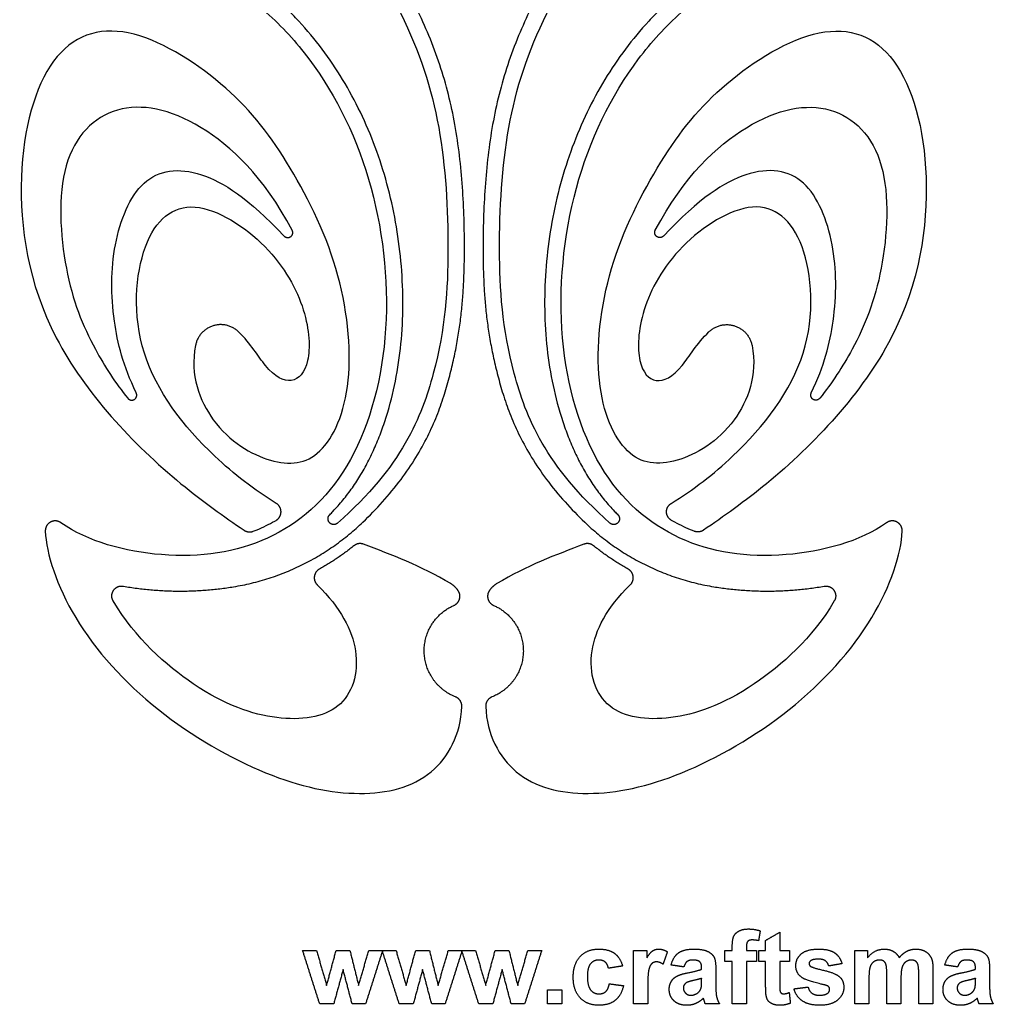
# Model space of a CAD drawing. Header units: millimetres. Extents: x -135 to 7155, y -215 to 2165.
# Drawn here: x -59 to 6.7, y -138.8 to -72.2 of the extents above; entities that cross this region are included whole.
import ezdxf

# ---------------------------------------------------------------- set-up
doc = ezdxf.new("R2010")
doc.units = ezdxf.units.MM
doc.header["$MEASUREMENT"] = 0
doc.layers.add('Default', color=18, linetype='Continuous')

msp = doc.modelspace()

# ---------------------------------------------------------------- linework, layer by layer
at = {"layer": 'Default', "color": 5}
for points, knots in [([(-36.644, -66.818), (-35.318, -68.131), (-32.572, -72.7), (-30.405, -79.326), (-29.943, -87.921), (-30.425, -95.421), (-33.206, -102.419), (-37.56, -106.249)], [11308.987206, 11308.987206, 11308.987206, 11308.987206, 11323.971634, 11345.473011, 11366.974389, 11388.475767, 11408.466599, 11408.466599, 11408.466599, 11408.466599]), ([(-19.162, -106.249), (-23.517, -102.419), (-26.297, -95.421), (-26.78, -87.921), (-26.317, -79.326), (-24.15, -72.7), (-21.404, -68.131), (-20.079, -66.818)], [11039.875134, 11039.875134, 11039.875134, 11039.875134, 11059.865966, 11081.367344, 11102.868721, 11124.370099, 11139.354526, 11139.354526, 11139.354526, 11139.354526]), ([(-38.09, -105.683), (-38.015, -105.609), (-37.704, -105.29), (-37.177, -104.695), (-36.544, -103.86), (-35.96, -102.956), (-35.429, -101.987), (-34.951, -100.957), (-34.526, -99.873), (-34.027, -98.346), (-33.546, -96.331), (-33.207, -93.807), (-33.108, -91.196), (-33.243, -88.549), (-33.602, -85.914), (-34.18, -83.336), (-34.974, -80.854), (-35.976, -78.496), (-37.175, -76.278), (-38.564, -74.213), (-39.879, -72.627), (-41.036, -71.46), (-41.961, -70.64), (-42.814, -69.982), (-43.364, -69.607), (-43.576, -69.469)], [11411.152334, 11411.152334, 11411.152334, 11411.152334, 11411.861203, 11414.157173, 11416.508394, 11418.924814, 11421.410164, 11423.961679, 11426.578526, 11429.258489, 11434.793789, 11440.532645, 11446.422033, 11452.39665, 11458.393733, 11464.34809, 11470.203207, 11475.953014, 11481.609919, 11487.187804, 11492.723266, 11495.49012, 11498.26406, 11501.053235, 11502.756083, 11502.756083, 11502.756083, 11502.756083]), ([(-13.147, -69.469), (-13.358, -69.607), (-13.908, -69.982), (-14.762, -70.64), (-15.686, -71.46), (-16.843, -72.627), (-18.158, -74.213), (-19.548, -76.278), (-20.746, -78.496), (-21.748, -80.854), (-22.542, -83.336), (-23.12, -85.914), (-23.479, -88.549), (-23.614, -91.196), (-23.516, -93.807), (-23.176, -96.331), (-22.696, -98.346), (-22.196, -99.873), (-21.772, -100.957), (-21.293, -101.987), (-20.762, -102.956), (-20.178, -103.86), (-19.545, -104.695), (-19.019, -105.29), (-18.707, -105.609), (-18.633, -105.683)], [10945.58565, 10945.58565, 10945.58565, 10945.58565, 10947.288498, 10950.077673, 10952.851612, 10955.618467, 10961.153929, 10966.731814, 10972.388719, 10978.138525, 10983.993643, 10989.948, 10995.945083, 11001.9197, 11007.809087, 11013.547944, 11019.083244, 11021.763207, 11024.380054, 11026.931569, 11029.416918, 11031.833339, 11034.18456, 11036.480529, 11037.189399, 11037.189399, 11037.189399, 11037.189399]), ([(-42.37, -71.769), (-41.303, -72.695), (-38.264, -76.063), (-34.748, -83.325), (-33.734, -93.983), (-36.46, -103.121), (-42.015, -107.864), (-48.928, -108.935), (-54.473, -107.505), (-56.233, -106.227)], [11558.618447, 11558.618447, 11558.618447, 11558.618447, 11567.866254, 11588.116314, 11608.366374, 11628.616434, 11648.866494, 11669.116555, 11687.276936, 11687.276936, 11687.276936, 11687.276936]), ([(-35.851, -106.188), (-35.394, -105.749), (-34.492, -104.822), (-33.287, -103.363), (-32.27, -101.873), (-31.469, -100.43), (-30.852, -99.043), (-30.383, -97.721), (-30.022, -96.466), (-29.73, -95.273), (-29.496, -94.127), (-29.316, -93.018), (-29.181, -91.937), (-29.088, -90.879), (-29.009, -89.493), (-28.98, -87.76), (-29.007, -85.665), (-29.11, -83.549), (-29.306, -81.431), (-29.611, -79.34), (-30.049, -77.291), (-30.635, -75.28), (-31.358, -73.343), (-31.924, -72.091), (-32.217, -71.491)], [10300.05619, 10300.05619, 10300.05619, 10300.05619, 10304.334773, 10308.774756, 10312.806167, 10316.494377, 10319.891365, 10323.035916, 10325.954739, 10328.697952, 10331.318744, 10333.838968, 10336.279779, 10338.66134, 10341.003083, 10345.642615, 10350.35062, 10355.135387, 10359.934986, 10364.694881, 10369.382988, 10374.058945, 10378.813739, 10383.320091, 10383.320091, 10383.320091, 10383.320091]), ([(-24.506, -71.491), (-24.798, -72.091), (-25.365, -73.343), (-26.088, -75.28), (-26.673, -77.291), (-27.111, -79.34), (-27.417, -81.431), (-27.612, -83.549), (-27.715, -85.665), (-27.743, -87.76), (-27.713, -89.493), (-27.635, -90.879), (-27.541, -91.937), (-27.407, -93.018), (-27.226, -94.127), (-26.993, -95.273), (-26.7, -96.466), (-26.34, -97.721), (-25.87, -99.043), (-25.253, -100.43), (-24.453, -101.873), (-23.435, -103.363), (-22.23, -104.822), (-21.328, -105.749), (-20.871, -106.188)], [10413.790435, 10413.790435, 10413.790435, 10413.790435, 10418.296787, 10423.051581, 10427.727537, 10432.415645, 10437.17554, 10441.975139, 10446.759906, 10451.467911, 10456.107443, 10458.449186, 10460.830747, 10463.271558, 10465.791782, 10468.412574, 10471.155787, 10474.07461, 10477.219161, 10480.616148, 10484.304359, 10488.33577, 10492.775753, 10497.054336, 10497.054336, 10497.054336, 10497.054336]), ([(-0.489, -106.227), (-2.249, -107.505), (-7.795, -108.935), (-14.708, -107.864), (-20.262, -103.121), (-22.988, -93.983), (-21.974, -83.325), (-18.458, -76.063), (-15.419, -72.695), (-14.352, -71.769)], [10761.064796, 10761.064796, 10761.064796, 10761.064796, 10779.225178, 10799.475238, 10819.725299, 10839.975359, 10860.225419, 10880.475479, 10889.723285, 10889.723285, 10889.723285, 10889.723285]), ([(-47.151, -94.249), (-47.541, -96.253), (-46.097, -100.037), (-41.918, -102.483), (-38.559, -102.156), (-36.331, -97.138), (-37.187, -88.916), (-40.961, -81.469), (-44.939, -76.456), (-51.998, -72.107), (-57.198, -73.954), (-59.579, -82.373), (-57.904, -93.895), (-49.892, -102.522), (-45.217, -105.807), (-43.871, -106.73)], [2119.818262, 2119.818262, 2119.818262, 2119.818262, 2134.420487, 2151.617022, 2168.813557, 2186.010093, 2203.206628, 2220.403163, 2237.599698, 2254.796234, 2271.992769, 2289.189304, 2306.38584, 2323.582375, 2331.338871, 2331.338871, 2331.338871, 2331.338871]), ([(-9.571, -94.249), (-9.181, -96.253), (-10.625, -100.037), (-14.804, -102.483), (-18.164, -102.156), (-20.391, -97.138), (-19.536, -88.916), (-15.761, -81.469), (-11.784, -76.456), (-4.724, -72.107), (0.476, -73.954), (2.856, -82.373), (1.181, -93.895), (-6.83, -102.522), (-11.505, -105.807), (-12.851, -106.73)], [2119.818262, 2119.818262, 2119.818262, 2119.818262, 2134.420487, 2151.617022, 2168.813557, 2186.010093, 2203.206628, 2220.403163, 2237.599698, 2254.796234, 2271.992769, 2289.189304, 2306.38584, 2323.582375, 2331.338871, 2331.338871, 2331.338871, 2331.338871]), ([(-40.621, -86.464), (-42.558, -82.825), (-47.058, -78.607), (-52.731, -77.524), (-56.606, -81.394), (-56.135, -89.549), (-54.268, -94.161), (-52.548, -96.797), (-51.724, -97.818)], [791.21049, 791.21049, 791.21049, 791.21049, 806.450493, 822.442056, 838.43362, 854.425183, 870.416746, 882.198393, 882.198393, 882.198393, 882.198393]), ([(-16.102, -86.464), (-14.164, -82.825), (-9.664, -78.607), (-3.991, -77.524), (-0.116, -81.394), (-0.588, -89.549), (-2.455, -94.161), (-4.175, -96.797), (-4.998, -97.818)], [791.21049, 791.21049, 791.21049, 791.21049, 806.450496, 822.442059, 838.433621, 854.425184, 870.416747, 882.198393, 882.198393, 882.198393, 882.198393]), ([(-51.153, -97.458), (-52.03, -95.622), (-52.867, -92.354), (-52.881, -87.368), (-50.964, -82.588), (-47.066, -82.031), (-43.603, -84.294), (-41.167, -86.858)], [726.450929, 726.450929, 726.450929, 726.450929, 737.68658, 750.728665, 763.770749, 776.812834, 789.0158, 789.0158, 789.0158, 789.0158]), ([(-5.57, -97.458), (-4.692, -95.622), (-3.855, -92.354), (-3.841, -87.368), (-5.758, -82.588), (-9.656, -82.031), (-13.12, -84.294), (-15.555, -86.858)], [726.450929, 726.450929, 726.450929, 726.450929, 737.686578, 750.728663, 763.770748, 776.812833, 789.0158, 789.0158, 789.0158, 789.0158]), ([(-41.693, -104.917), (-43.181, -103.999), (-46.892, -101.156), (-51.61, -94.948), (-51.012, -86.688), (-47.526, -83.836), (-41.955, -87.396), (-39.478, -92.002), (-39.364, -95.656), (-40.582, -96.984), (-42.245, -96.173), (-43.41, -94.13), (-44.241, -93.33)], [1986.873419, 1986.873419, 1986.873419, 1986.873419, 1994.832791, 2008.163255, 2021.493719, 2034.824182, 2048.154646, 2061.485109, 2074.815573, 2088.146037, 2101.4765, 2111.438803, 2111.438803, 2111.438803, 2111.438803]), ([(-15.03, -104.917), (-13.541, -103.999), (-9.831, -101.156), (-5.113, -94.948), (-5.711, -86.688), (-9.197, -83.836), (-14.767, -87.396), (-17.244, -92.002), (-17.358, -95.656), (-16.14, -96.984), (-14.477, -96.173), (-13.313, -94.13), (-12.482, -93.33)], [1986.873419, 1986.873419, 1986.873419, 1986.873419, 1994.832791, 2008.163255, 2021.493719, 2034.824182, 2048.154646, 2061.485109, 2074.815573, 2088.146037, 2101.4765, 2111.438803, 2111.438803, 2111.438803, 2111.438803]), ([(-43.252, -106.801), (-43.165, -106.767), (-42.872, -106.649), (-42.383, -106.427), (-41.961, -106.206), (-41.739, -106.08), (-41.71, -106.064)], [2332.797434, 2332.797434, 2332.797434, 2332.797434, 2333.429718, 2334.923951, 2336.418497, 2336.643141, 2336.643141, 2336.643141, 2336.643141]), ([(-13.47, -106.801), (-13.558, -106.767), (-13.85, -106.649), (-14.339, -106.427), (-14.761, -106.206), (-14.983, -106.08), (-15.012, -106.064)], [2332.797434, 2332.797434, 2332.797434, 2332.797434, 2333.429718, 2334.923951, 2336.418497, 2336.643141, 2336.643141, 2336.643141, 2336.643141]), ([(-57.292, -106.79), (-57.238, -108.301), (-55.785, -112.779), (-49.979, -119.177), (-42.164, -123.639), (-35.885, -124.931), (-30.957, -123.731), (-29.24, -120.534), (-29.17, -118.634)], [10039.397359, 10039.397359, 10039.397359, 10039.397359, 10054.744492, 10070.718455, 10086.692419, 10102.666383, 10118.640347, 10133.322739, 10133.322739, 10133.322739, 10133.322739]), ([(-27.553, -118.634), (-27.482, -120.534), (-25.766, -123.731), (-20.837, -124.931), (-14.558, -123.639), (-6.743, -119.177), (-0.937, -112.779), (0.515, -108.301), (0.569, -106.79)], [10663.787786, 10663.787786, 10663.787786, 10663.787786, 10678.470179, 10694.444143, 10710.418107, 10726.392071, 10742.366034, 10757.713167, 10757.713167, 10757.713167, 10757.713167]), ([(-38.928, -110.421), (-37.33, -111.971), (-35.711, -115.21), (-37.023, -119.196), (-41.508, -119.789), (-46.663, -118.054), (-51.219, -114.022), (-52.708, -111.508)], [10176.281035, 10176.281035, 10176.281035, 10176.281035, 10191.447459, 10208.643995, 10225.840531, 10243.037067, 10257.553324, 10257.553324, 10257.553324, 10257.553324]), ([(-4.014, -111.508), (-5.503, -114.022), (-10.059, -118.054), (-15.215, -119.789), (-19.699, -119.196), (-21.012, -115.21), (-19.393, -111.971), (-17.794, -110.421)], [10539.557202, 10539.557202, 10539.557202, 10539.557202, 10554.073459, 10571.269995, 10588.466531, 10605.663067, 10620.829491, 10620.829491, 10620.829491, 10620.829491])]:
    msp.add_open_spline(points, degree=3, knots=knots, dxfattribs=at)
for points, weights, knots in [([(-41.167, -86.858), (-40.963, -87.073), (-40.722, -86.899), (-40.481, -86.726), (-40.621, -86.464)], [1, 0.753290878104, 1, 0.753290878104, 1], [789.0158, 789.0158, 789.0158, 790.113145, 790.113145, 791.21049, 791.21049, 791.21049]), ([(-15.555, -86.858), (-15.76, -87.073), (-16, -86.899), (-16.241, -86.726), (-16.102, -86.464)], [1, 0.753290878104, 1, 0.753290878104, 1], [789.0158, 789.0158, 789.0158, 790.113145, 790.113145, 791.21049, 791.21049, 791.21049]), ([(-44.241, -93.33), (-44.984, -92.613), (-45.969, -92.924), (-46.954, -93.235), (-47.151, -94.249)], [1, 0.859560784776, 1, 0.859560784776, 1], [2111.438803, 2111.438803, 2111.438803, 2115.628532, 2115.628532, 2119.818262, 2119.818262, 2119.818262]), ([(-12.482, -93.33), (-11.738, -92.613), (-10.753, -92.924), (-9.768, -93.235), (-9.571, -94.249)], [1, 0.859560784776, 1, 0.859560784776, 1], [2111.438803, 2111.438803, 2111.438803, 2115.628532, 2115.628532, 2119.818262, 2119.818262, 2119.818262]), ([(-51.724, -97.818), (-51.534, -98.054), (-51.278, -97.893), (-51.022, -97.731), (-51.153, -97.458)], [1, 0.747056932444, 1, 0.747056932444, 1], [882.198393, 882.198393, 882.198393, 883.310153, 883.310153, 884.421912, 884.421912, 884.421912]), ([(-4.998, -97.818), (-5.188, -98.054), (-5.444, -97.893), (-5.7, -97.731), (-5.57, -97.458)], [1, 0.747056932443, 1, 0.747056932443, 1], [724.22741, 724.22741, 724.22741, 725.339169, 725.339169, 726.450929, 726.450929, 726.450929]), ([(-41.71, -106.064), (-41.382, -105.875), (-41.376, -105.496), (-41.37, -105.117), (-41.693, -104.917)], [1, 0.869393507149, 1, 0.869393507149, 1], [2336.643141, 2336.643141, 2336.643141, 2338.193609, 2338.193609, 2339.744078, 2339.744078, 2339.744078]), ([(-15.012, -106.064), (-15.341, -105.875), (-15.346, -105.496), (-15.352, -105.117), (-15.03, -104.917)], [1, 0.869393507149, 1, 0.869393507149, 1], [2336.643141, 2336.643141, 2336.643141, 2338.193609, 2338.193609, 2339.744078, 2339.744078, 2339.744078]), ([(-37.56, -106.249), (-37.842, -106.497), (-38.099, -106.223), (-38.356, -105.948), (-38.09, -105.683)], [1, 0.717989374006, 1, 0.717989374006, 1], [11408.466599, 11408.466599, 11408.466599, 11409.809466, 11409.809466, 11411.152334, 11411.152334, 11411.152334]), ([(-18.633, -105.683), (-18.366, -105.948), (-18.623, -106.223), (-18.88, -106.497), (-19.162, -106.249)], [1, 0.717989374006, 1, 0.717989374006, 1], [11037.189399, 11037.189399, 11037.189399, 11038.532266, 11038.532266, 11039.875134, 11039.875134, 11039.875134]), ([(-56.233, -106.227), (-56.57, -105.982), (-56.938, -106.178), (-57.306, -106.374), (-57.292, -106.79)], [1, 0.847995367018, 1, 0.847995367018, 1], [10036.045729, 10036.045729, 10036.045729, 10037.721544, 10037.721544, 10039.397359, 10039.397359, 10039.397359]), ([(0.569, -106.79), (0.584, -106.374), (0.216, -106.178), (-0.152, -105.982), (-0.489, -106.227)], [1, 0.847995367017, 1, 0.847995367017, 1], [10757.713167, 10757.713167, 10757.713167, 10759.388982, 10759.388982, 10761.064796, 10761.064796, 10761.064796]), ([(-38.791, -109.36), (-39.082, -109.524), (-39.126, -109.856), (-39.169, -110.188), (-38.928, -110.421)], [1, 0.893857160495, 1, 0.893857160495, 1], [10173.491511, 10173.491511, 10173.491511, 10174.886273, 10174.886273, 10176.281035, 10176.281035, 10176.281035]), ([(-17.794, -110.421), (-17.554, -110.188), (-17.597, -109.856), (-17.64, -109.524), (-17.932, -109.36)], [1, 0.893857160495, 1, 0.893857160495, 1], [10620.829491, 10620.829491, 10620.829491, 10622.224253, 10622.224253, 10623.619015, 10623.619015, 10623.619015]), ([(-52.708, -111.508), (-52.926, -111.14), (-52.683, -110.789), (-52.44, -110.437), (-52.02, -110.51)], [1, 0.842162006907, 1, 0.842162006907, 1], [10257.553324, 10257.553324, 10257.553324, 10259.261872, 10259.261872, 10260.97042, 10260.97042, 10260.97042]), ([(-4.703, -110.51), (-4.282, -110.437), (-4.039, -110.789), (-3.796, -111.14), (-4.014, -111.508)], [1, 0.842162006907, 1, 0.842162006907, 1], [10536.140106, 10536.140106, 10536.140106, 10537.848654, 10537.848654, 10539.557202, 10539.557202, 10539.557202]), ([(-29.697, -111.806), (-29.413, -111.683), (-29.324, -111.386), (-29.235, -111.09), (-29.404, -110.831)], [1, 0.907197093297, 1, 0.907197093297, 1], [10152.893437, 10152.893437, 10152.893437, 10154.196107, 10154.196107, 10155.498776, 10155.498776, 10155.498776]), ([(-27.319, -110.831), (-27.487, -111.09), (-27.398, -111.386), (-27.309, -111.683), (-27.026, -111.806)], [1, 0.907197093297, 1, 0.907197093297, 1], [10641.61175, 10641.61175, 10641.61175, 10642.914419, 10642.914419, 10644.217089, 10644.217089, 10644.217089]), ([(-29.591, -117.988), (-31.026, -117.421), (-31.527, -115.962), (-32.028, -114.502), (-31.243, -113.173)], [1, 0.908131172015, 1, 0.908131172015, 1], [10135.170391, 10135.170391, 10135.170391, 10141.67283, 10141.67283, 10148.175269, 10148.175269, 10148.175269]), ([(-25.479, -113.173), (-24.694, -114.502), (-25.195, -115.962), (-25.696, -117.421), (-27.131, -117.988)], [1, 0.908131172015, 1, 0.908131172015, 1], [10648.935257, 10648.935257, 10648.935257, 10655.437696, 10655.437696, 10661.940135, 10661.940135, 10661.940135])]:
    msp.add_rational_spline(points, weights, degree=2, knots=knots, dxfattribs=at)
for points, weights in [([(-44.575, -110.551), (-39.534, -109.728), (-35.851, -106.188)], [1, 0.954751752207, 1]), ([(-20.871, -106.188), (-17.189, -109.728), (-12.148, -110.551)], [1, 0.954751752207, 1]), ([(-43.871, -106.73), (-43.581, -106.929), (-43.252, -106.801)], [1, 0.884120705785, 1]), ([(-12.851, -106.73), (-13.142, -106.929), (-13.47, -106.801)], [1, 0.884120705785, 1]), ([(-36.451, -107.78), (-37.556, -108.667), (-38.791, -109.36)], [1, 0.996625216126, 1]), ([(-35.797, -107.677), (-36.154, -107.541), (-36.451, -107.78)], [1, 0.868079269454, 1]), ([(-20.271, -107.78), (-20.569, -107.541), (-20.925, -107.677)], [1, 0.868079269455, 1]), ([(-17.932, -109.36), (-19.167, -108.667), (-20.271, -107.78)], [1, 0.996625216126, 1]), ([(-52.02, -110.51), (-48.301, -111.158), (-44.575, -110.551)], [1, 0.986067982124, 1]), ([(-29.404, -110.831), (-29.604, -110.523), (-29.919, -110.336)], [1, 0.973864706887, 1]), ([(-26.803, -110.336), (-27.119, -110.523), (-27.319, -110.831)], [1, 0.973864706887, 1]), ([(-12.148, -110.551), (-8.422, -111.158), (-4.703, -110.51)], [1, 0.986067982124, 1]), ([(-31.243, -113.173), (-30.692, -112.239), (-29.697, -111.806)], [1, 0.951273178235, 1]), ([(-27.026, -111.806), (-26.031, -112.239), (-25.479, -113.173)], [1, 0.951273178235, 1]), ([(-29.17, -118.634), (-29.152, -118.162), (-29.591, -117.988)], [1, 0.816263265109, 1]), ([(-27.131, -117.988), (-27.57, -118.162), (-27.553, -118.634)], [1, 0.816263265109, 1])]:
    msp.add_rational_spline(points, weights, degree=2, dxfattribs=at)
for points, degree in [([(-29.919, -110.336), (-31.938, -109.136), (-33.913, -108.392), (-35.797, -107.677)], 3), ([(-20.925, -107.677), (-22.81, -108.392), (-24.784, -109.136), (-26.803, -110.336)], 3), ([(-10.809, -134.171), (-10.713, -133.948), (-10.457, -133.807)], 2), ([(-10.457, -133.807), (-10.201, -133.667), (-9.808, -133.667)], 2), ([(-9.808, -133.667), (-9.407, -133.667), (-9.021, -133.791)], 2), ([(-9.021, -133.791), (-9.075, -134.126), (-9.129, -134.462)], 2), ([(-10.904, -134.847), (-10.904, -134.394), (-10.809, -134.171)], 2), ([(-9.563, -134.408), (-9.769, -134.408), (-9.858, -134.503)], 2), ([(-9.129, -134.462), (-9.355, -134.408), (-9.563, -134.408)], 2), ([(-8.651, -134.439), (-8.173, -134.161), (-7.694, -133.883)], 2), ([(-8.651, -135.118), (-8.651, -134.778), (-8.651, -134.439)], 2), ([(-7.694, -133.883), (-7.694, -134.5), (-7.694, -135.118)], 2), ([(-38.763, -138.729), (-39.34, -136.923), (-39.916, -135.118)], 2), ([(-39.916, -135.118), (-39.448, -135.118), (-38.979, -135.118)], 2), ([(-38.979, -135.118), (-38.638, -136.301), (-38.296, -137.484)], 2), ([(-38.296, -137.484), (-37.975, -136.301), (-37.655, -135.118)], 2), ([(-37.655, -135.118), (-37.191, -135.118), (-36.727, -135.118)], 2), ([(-36.727, -135.118), (-36.431, -136.301), (-36.136, -137.484)], 2), ([(-36.136, -137.484), (-35.793, -136.301), (-35.45, -135.118)], 2), ([(-34.515, -135.118), (-35.091, -136.923), (-35.666, -138.729)], 2), ([(-35.45, -135.118), (-34.983, -135.118), (-34.515, -135.118)], 2), ([(-33.393, -138.729), (-33.969, -136.923), (-34.546, -135.118)], 2), ([(-34.546, -135.118), (-34.078, -135.118), (-33.609, -135.118)], 2), ([(-33.609, -135.118), (-33.267, -136.301), (-32.926, -137.484)], 2), ([(-32.926, -137.484), (-32.605, -136.301), (-32.284, -135.118)], 2), ([(-32.284, -135.118), (-31.821, -135.118), (-31.357, -135.118)], 2), ([(-31.357, -135.118), (-31.061, -136.301), (-30.765, -137.484)], 2), ([(-30.765, -137.484), (-30.423, -136.301), (-30.08, -135.118)], 2), ([(-29.145, -135.118), (-29.72, -136.923), (-30.296, -138.729)], 2), ([(-30.08, -135.118), (-29.612, -135.118), (-29.145, -135.118)], 2), ([(-28.022, -138.729), (-28.599, -136.923), (-29.176, -135.118)], 2), ([(-29.176, -135.118), (-28.707, -135.118), (-28.239, -135.118)], 2), ([(-28.239, -135.118), (-27.897, -136.301), (-27.555, -137.484)], 2), ([(-27.555, -137.484), (-27.235, -136.301), (-26.914, -135.118)], 2), ([(-26.914, -135.118), (-26.45, -135.118), (-25.987, -135.118)], 2), ([(-25.987, -135.118), (-25.691, -136.301), (-25.395, -137.484)], 2), ([(-25.395, -137.484), (-25.052, -136.301), (-24.71, -135.118)], 2), ([(-23.774, -135.118), (-24.35, -136.923), (-24.926, -138.729)], 2), ([(-24.71, -135.118), (-24.242, -135.118), (-23.774, -135.118)], 2), ([(-21.176, -135.526), (-20.707, -135.025), (-19.907, -135.025)], 2), ([(-19.907, -135.025), (-19.253, -135.025), (-18.867, -135.307)], 2), ([(-17.571, -138.729), (-17.571, -136.923), (-17.571, -135.118)], 2), ([(-17.571, -135.118), (-17.123, -135.118), (-16.676, -135.118)], 2), ([(-16.676, -135.118), (-16.676, -135.373), (-16.676, -135.627)], 2), ([(-16.676, -135.627), (-16.458, -135.266), (-16.284, -135.146)], 2), ([(-16.284, -135.146), (-16.11, -135.025), (-15.889, -135.025)], 2), ([(-15.889, -135.025), (-15.576, -135.025), (-15.287, -135.207)], 2), ([(-14.546, -135.29), (-14.196, -135.025), (-13.506, -135.025)], 2), ([(-13.506, -135.025), (-12.879, -135.025), (-12.572, -135.177)], 2), ([(-11.398, -135.118), (-11.151, -135.118), (-10.904, -135.118)], 2), ([(-11.398, -135.858), (-11.398, -135.488), (-11.398, -135.118)], 2), ([(-10.904, -135.118), (-10.904, -134.982), (-10.904, -134.847)], 2), ([(-9.858, -134.503), (-9.947, -134.598), (-9.947, -134.868)], 2), ([(-9.947, -134.868), (-9.947, -134.993), (-9.947, -135.118)], 2), ([(-9.947, -135.118), (-9.608, -135.118), (-9.268, -135.118)], 2), ([(-9.268, -135.118), (-9.268, -135.488), (-9.268, -135.858)], 2), ([(-9.114, -135.858), (-9.114, -135.488), (-9.114, -135.118)], 2), ([(-9.114, -135.118), (-8.883, -135.118), (-8.651, -135.118)], 2), ([(-7.694, -135.118), (-7.37, -135.118), (-7.046, -135.118)], 2), ([(-7.046, -135.118), (-7.046, -135.488), (-7.046, -135.858)], 2), ([(-6.243, -135.347), (-5.873, -135.025), (-5.094, -135.025)], 2), ([(-5.094, -135.025), (-4.353, -135.025), (-3.993, -135.275)], 2), ([(-2.633, -135.118), (-2.2, -135.118), (-1.768, -135.118)], 2), ([(-2.633, -138.729), (-2.633, -136.923), (-2.633, -135.118)], 2), ([(-1.768, -135.607), (-1.297, -135.025), (-0.645, -135.025)], 2), ([(-1.768, -135.118), (-1.768, -135.362), (-1.768, -135.607)], 2), ([(-0.645, -135.025), (-0.299, -135.025), (-0.045, -135.17)], 2), ([(0.883, -135.17), (1.157, -135.025), (1.468, -135.025)], 2), ([(1.468, -135.025), (1.864, -135.025), (2.138, -135.187)], 2), ([(3.941, -135.29), (4.292, -135.025), (4.982, -135.025)], 2), ([(4.982, -135.025), (5.609, -135.025), (5.915, -135.177)], 2), ([(-21.645, -136.927), (-21.645, -136.027), (-21.176, -135.526)], 2), ([(-19.914, -135.766), (-20.268, -135.766), (-20.478, -136.017)], 2), ([(-19.482, -135.905), (-19.648, -135.766), (-19.914, -135.766)], 2), ([(-18.867, -135.307), (-18.48, -135.589), (-18.312, -136.167)], 2), ([(-15.287, -135.207), (-15.433, -135.626), (-15.58, -136.045)], 2), ([(-15.04, -136.105), (-14.897, -135.555), (-14.546, -135.29)], 2), ([(-13.584, -135.766), (-13.824, -135.766), (-13.958, -135.869)], 2), ([(-13.1, -135.885), (-13.228, -135.766), (-13.584, -135.766)], 2), ([(-12.572, -135.177), (-12.266, -135.328), (-12.14, -135.562)], 2), ([(-12.14, -135.562), (-12.015, -135.796), (-12.015, -136.42)], 2), ([(-6.614, -136.142), (-6.614, -135.669), (-6.243, -135.347)], 2), ([(-5.61, -135.811), (-5.719, -135.887), (-5.719, -136.008)], 2), ([(-5.071, -135.704), (-5.447, -135.704), (-5.61, -135.811)], 2), ([(-4.611, -135.823), (-4.772, -135.704), (-5.071, -135.704)], 2), ([(-3.993, -135.275), (-3.633, -135.524), (-3.497, -136.013)], 2), ([(-0.962, -135.766), (-1.179, -135.766), (-1.352, -135.885)], 2), ([(-0.677, -135.841), (-0.782, -135.766), (-0.962, -135.766)], 2), ([(-0.045, -135.17), (0.209, -135.314), (0.372, -135.607)], 2), ([(0.372, -135.607), (0.609, -135.314), (0.883, -135.17)], 2), ([(1.187, -135.766), (0.989, -135.766), (0.814, -135.888)], 2), ([(1.591, -135.97), (1.46, -135.766), (1.187, -135.766)], 2), ([(2.138, -135.187), (2.412, -135.349), (2.547, -135.663)], 2), ([(2.547, -135.663), (2.645, -135.895), (2.645, -136.413)], 2), ([(3.448, -136.105), (3.591, -135.555), (3.941, -135.29)], 2), ([(4.904, -135.766), (4.664, -135.766), (4.53, -135.869)], 2), ([(5.388, -135.885), (5.26, -135.766), (4.904, -135.766)], 2), ([(5.915, -135.177), (6.222, -135.328), (6.347, -135.562)], 2), ([(6.347, -135.562), (6.472, -135.796), (6.472, -136.42)], 2), ([(-37.185, -136.406), (-37.5, -137.568), (-37.816, -138.729)], 2), ([(-36.573, -138.729), (-36.879, -137.568), (-37.185, -136.406)], 2), ([(-31.815, -136.406), (-32.13, -137.568), (-32.445, -138.729)], 2), ([(-31.203, -138.729), (-31.509, -137.568), (-31.815, -136.406)], 2), ([(-26.444, -136.406), (-26.76, -137.568), (-27.075, -138.729)], 2), ([(-25.833, -138.729), (-26.139, -137.568), (-26.444, -136.406)], 2), ([(-20.478, -136.017), (-20.688, -136.267), (-20.688, -136.856)], 2), ([(-19.268, -136.321), (-19.316, -136.045), (-19.482, -135.905)], 2), ([(-18.312, -136.167), (-18.79, -136.244), (-19.268, -136.321)], 2), ([(-16.538, -136.4), (-16.614, -136.689), (-16.614, -137.612)], 2), ([(-16.33, -136), (-16.462, -136.111), (-16.538, -136.4)], 2), ([(-16.006, -135.889), (-16.197, -135.889), (-16.33, -136)], 2), ([(-15.58, -136.045), (-15.81, -135.889), (-16.006, -135.889)], 2), ([(-14.176, -136.229), (-14.608, -136.167), (-15.04, -136.105)], 2), ([(-13.958, -135.869), (-14.092, -135.971), (-14.176, -136.229)], 2), ([(-13.879, -136.618), (-13.224, -136.492), (-12.972, -136.383)], 2), ([(-12.972, -136.286), (-12.972, -136.005), (-13.1, -135.885)], 2), ([(-12.972, -136.383), (-12.972, -136.335), (-12.972, -136.286)], 2), ([(-12.015, -136.42), (-12.015, -136.979), (-12.015, -137.539)], 2), ([(-10.904, -135.858), (-11.151, -135.858), (-11.398, -135.858)], 2), ([(-10.904, -138.729), (-10.904, -137.294), (-10.904, -135.858)], 2), ([(-9.268, -135.858), (-9.608, -135.858), (-9.947, -135.858)], 2), ([(-9.947, -135.858), (-9.947, -137.294), (-9.947, -138.729)], 2), ([(-8.651, -135.858), (-8.883, -135.858), (-9.114, -135.858)], 2), ([(-8.651, -137.45), (-8.651, -136.654), (-8.651, -135.858)], 2), ([(-7.046, -135.858), (-7.37, -135.858), (-7.694, -135.858)], 2), ([(-7.694, -135.858), (-7.694, -136.604), (-7.694, -137.35)], 2), ([(-6.185, -136.961), (-6.614, -136.667), (-6.614, -136.142)], 2), ([(-5.719, -136.008), (-5.719, -136.112), (-5.624, -136.185)], 2), ([(-5.624, -136.185), (-5.495, -136.282), (-4.734, -136.458)], 2), ([(-4.734, -136.458), (-3.973, -136.634), (-3.672, -136.888)], 2), ([(-4.392, -136.167), (-4.45, -135.943), (-4.611, -135.823)], 2), ([(-3.497, -136.013), (-3.944, -136.09), (-4.392, -136.167)], 2), ([(-1.601, -136.229), (-1.676, -136.453), (-1.676, -136.973)], 2), ([(-1.352, -135.885), (-1.526, -136.004), (-1.601, -136.229)], 2), ([(-0.522, -136.068), (-0.572, -135.915), (-0.677, -135.841)], 2), ([(-0.472, -136.749), (-0.472, -136.222), (-0.522, -136.068)], 2), ([(0.562, -136.247), (0.485, -136.483), (0.485, -136.994)], 2), ([(0.814, -135.888), (0.64, -136.011), (0.562, -136.247)], 2), ([(1.688, -136.664), (1.688, -136.127), (1.591, -135.97)], 2), ([(2.645, -136.413), (2.645, -137.571), (2.645, -138.729)], 2), ([(4.312, -136.229), (3.88, -136.167), (3.448, -136.105)], 2), ([(4.53, -135.869), (4.395, -135.971), (4.312, -136.229)], 2), ([(4.609, -136.618), (5.263, -136.492), (5.516, -136.383)], 2), ([(5.516, -136.286), (5.516, -136.005), (5.388, -135.885)], 2), ([(5.516, -136.383), (5.516, -136.335), (5.516, -136.286)], 2), ([(6.472, -136.42), (6.472, -136.979), (6.472, -137.539)], 2), ([(-21.176, -138.319), (-21.645, -137.816), (-21.645, -136.927)], 2), ([(-20.688, -136.856), (-20.688, -137.51), (-20.473, -137.78)], 2), ([(-15.021, -137.208), (-14.878, -136.968), (-14.621, -136.841)], 2), ([(-14.621, -136.841), (-14.363, -136.713), (-13.879, -136.618)], 2), ([(-12.972, -137), (-13.148, -137.062), (-13.529, -137.147)], 2), ([(-12.972, -137.191), (-12.972, -137.096), (-12.972, -137)], 2), ([(-4.718, -137.433), (-5.875, -137.174), (-6.185, -136.961)], 2), ([(-3.672, -136.888), (-3.373, -137.144), (-3.373, -137.603)], 2), ([(-1.676, -136.973), (-1.676, -137.851), (-1.676, -138.729)], 2), ([(-0.472, -138.729), (-0.472, -137.739), (-0.472, -136.749)], 2), ([(0.485, -136.994), (0.485, -137.861), (0.485, -138.729)], 2), ([(1.688, -138.729), (1.688, -137.696), (1.688, -136.664)], 2), ([(3.467, -137.208), (3.61, -136.968), (3.867, -136.841)], 2), ([(3.867, -136.841), (4.124, -136.713), (4.609, -136.618)], 2), ([(5.516, -137), (5.34, -137.062), (4.959, -137.147)], 2), ([(5.516, -137.191), (5.516, -137.096), (5.516, -137)], 2), ([(-23.373, -138.729), (-23.373, -138.25), (-23.373, -137.772)], 2), ([(-23.373, -137.772), (-22.895, -137.772), (-22.416, -137.772)], 2), ([(-22.416, -137.772), (-22.416, -138.25), (-22.416, -138.729)], 2), ([(-20.473, -137.78), (-20.257, -138.05), (-19.895, -138.05)], 2), ([(-19.451, -137.897), (-19.278, -137.744), (-19.207, -137.371)], 2), ([(-19.207, -137.371), (-18.728, -137.432), (-18.25, -137.494)], 2), ([(-18.25, -137.494), (-18.395, -138.151), (-18.809, -138.486)], 2), ([(-16.614, -137.612), (-16.614, -138.17), (-16.614, -138.729)], 2), ([(-15.163, -137.754), (-15.163, -137.447), (-15.021, -137.208)], 2), ([(-14.843, -138.519), (-15.163, -138.216), (-15.163, -137.754)], 2), ([(-14.027, -137.313), (-14.207, -137.446), (-14.207, -137.649)], 2), ([(-14.207, -137.649), (-14.207, -137.85), (-14.063, -137.996)], 2), ([(-13.529, -137.147), (-13.91, -137.231), (-14.027, -137.313)], 2), ([(-13.226, -137.973), (-13.06, -137.843), (-13.008, -137.656)], 2), ([(-13.008, -137.656), (-12.972, -137.534), (-12.972, -137.191)], 2), ([(-12.015, -137.539), (-12.015, -138.016), (-11.963, -138.243)], 2), ([(-8.621, -138.13), (-8.651, -137.962), (-8.651, -137.45)], 2), ([(-7.694, -137.35), (-7.694, -137.802), (-7.676, -137.877)], 2), ([(-6.737, -137.71), (-6.259, -137.649), (-5.781, -137.587)], 2), ([(-6.176, -138.522), (-6.605, -138.223), (-6.737, -137.71)], 2), ([(-5.781, -137.587), (-5.719, -137.86), (-5.533, -138.001)], 2), ([(-4.398, -137.561), (-4.469, -137.492), (-4.718, -137.433)], 2), ([(-4.455, -138.004), (-4.33, -137.907), (-4.33, -137.744)], 2), ([(-4.33, -137.744), (-4.33, -137.634), (-4.398, -137.561)], 2), ([(-3.373, -137.603), (-3.373, -138.103), (-3.787, -138.462)], 2), ([(3.324, -137.754), (3.324, -137.447), (3.467, -137.208)], 2), ([(3.645, -138.519), (3.324, -138.216), (3.324, -137.754)], 2), ([(4.46, -137.313), (4.281, -137.446), (4.281, -137.649)], 2), ([(4.281, -137.649), (4.281, -137.85), (4.424, -137.996)], 2), ([(4.959, -137.147), (4.578, -137.231), (4.46, -137.313)], 2), ([(5.261, -137.973), (5.428, -137.843), (5.48, -137.656)], 2), ([(5.48, -137.656), (5.516, -137.534), (5.516, -137.191)], 2), ([(6.472, -137.539), (6.472, -138.016), (6.524, -138.243)], 2), ([(-19.917, -138.821), (-20.706, -138.821), (-21.176, -138.319)], 2), ([(-19.895, -138.05), (-19.624, -138.05), (-19.451, -137.897)], 2), ([(-14.063, -137.996), (-13.92, -138.142), (-13.698, -138.142)], 2), ([(-13.698, -138.142), (-13.451, -138.142), (-13.226, -137.973)], 2), ([(-12.851, -138.338), (-13.095, -138.579), (-13.373, -138.7)], 2), ([(-12.817, -138.449), (-12.84, -138.365), (-12.851, -138.338)], 2), ([(-12.725, -138.729), (-12.762, -138.634), (-12.817, -138.449)], 2), ([(-11.963, -138.243), (-11.911, -138.47), (-11.768, -138.729)], 2), ([(-8.489, -138.507), (-8.584, -138.368), (-8.621, -138.13)], 2), ([(-7.676, -137.877), (-7.658, -137.952), (-7.593, -138.001)], 2), ([(-7.593, -138.001), (-7.529, -138.05), (-7.436, -138.05)], 2), ([(-7.436, -138.05), (-7.307, -138.05), (-7.062, -137.959)], 2), ([(-7.062, -137.959), (-7.023, -138.321), (-6.984, -138.682)], 2), ([(-5.533, -138.001), (-5.347, -138.142), (-5.011, -138.142)], 2), ([(-5.011, -138.142), (-4.642, -138.142), (-4.455, -138.004)], 2), ([(-3.787, -138.462), (-4.201, -138.821), (-5.011, -138.821)], 2), ([(4.424, -137.996), (4.568, -138.142), (4.789, -138.142)], 2), ([(4.789, -138.142), (5.037, -138.142), (5.261, -137.973)], 2), ([(5.637, -138.338), (5.393, -138.579), (5.115, -138.7)], 2), ([(5.671, -138.449), (5.647, -138.365), (5.637, -138.338)], 2), ([(5.763, -138.729), (5.725, -138.634), (5.671, -138.449)], 2), ([(6.524, -138.243), (6.577, -138.47), (6.719, -138.729)], 2), ([(-37.816, -138.729), (-38.289, -138.729), (-38.763, -138.729)], 2), ([(-35.666, -138.729), (-36.12, -138.729), (-36.573, -138.729)], 2), ([(-32.445, -138.729), (-32.919, -138.729), (-33.393, -138.729)], 2), ([(-30.296, -138.729), (-30.75, -138.729), (-31.203, -138.729)], 2), ([(-27.075, -138.729), (-27.549, -138.729), (-28.022, -138.729)], 2), ([(-24.926, -138.729), (-25.379, -138.729), (-25.833, -138.729)], 2), ([(-22.416, -138.729), (-22.895, -138.729), (-23.373, -138.729)], 2), ([(-18.809, -138.486), (-19.222, -138.821), (-19.917, -138.821)], 2), ([(-16.614, -138.729), (-17.092, -138.729), (-17.571, -138.729)], 2), ([(-13.966, -138.821), (-14.522, -138.821), (-14.843, -138.519)], 2), ([(-13.373, -138.7), (-13.651, -138.821), (-13.966, -138.821)], 2), ([(-11.768, -138.729), (-12.247, -138.729), (-12.725, -138.729)], 2), ([(-9.947, -138.729), (-10.426, -138.729), (-10.904, -138.729)], 2), ([(-8.188, -138.734), (-8.393, -138.646), (-8.489, -138.507)], 2), ([(-7.729, -138.821), (-7.984, -138.821), (-8.188, -138.734)], 2), ([(-6.984, -138.682), (-7.313, -138.821), (-7.729, -138.821)], 2), ([(-5.011, -138.821), (-5.747, -138.821), (-6.176, -138.522)], 2), ([(-1.676, -138.729), (-2.154, -138.729), (-2.633, -138.729)], 2), ([(0.485, -138.729), (0.006, -138.729), (-0.472, -138.729)], 2), ([(2.645, -138.729), (2.167, -138.729), (1.688, -138.729)], 2), ([(4.521, -138.821), (3.965, -138.821), (3.645, -138.519)], 2), ([(5.115, -138.7), (4.837, -138.821), (4.521, -138.821)], 2), ([(6.719, -138.729), (6.241, -138.729), (5.763, -138.729)], 2)]:
    msp.add_open_spline(points, degree=degree, dxfattribs=at)

doc.saveas('drawing.dxf')
